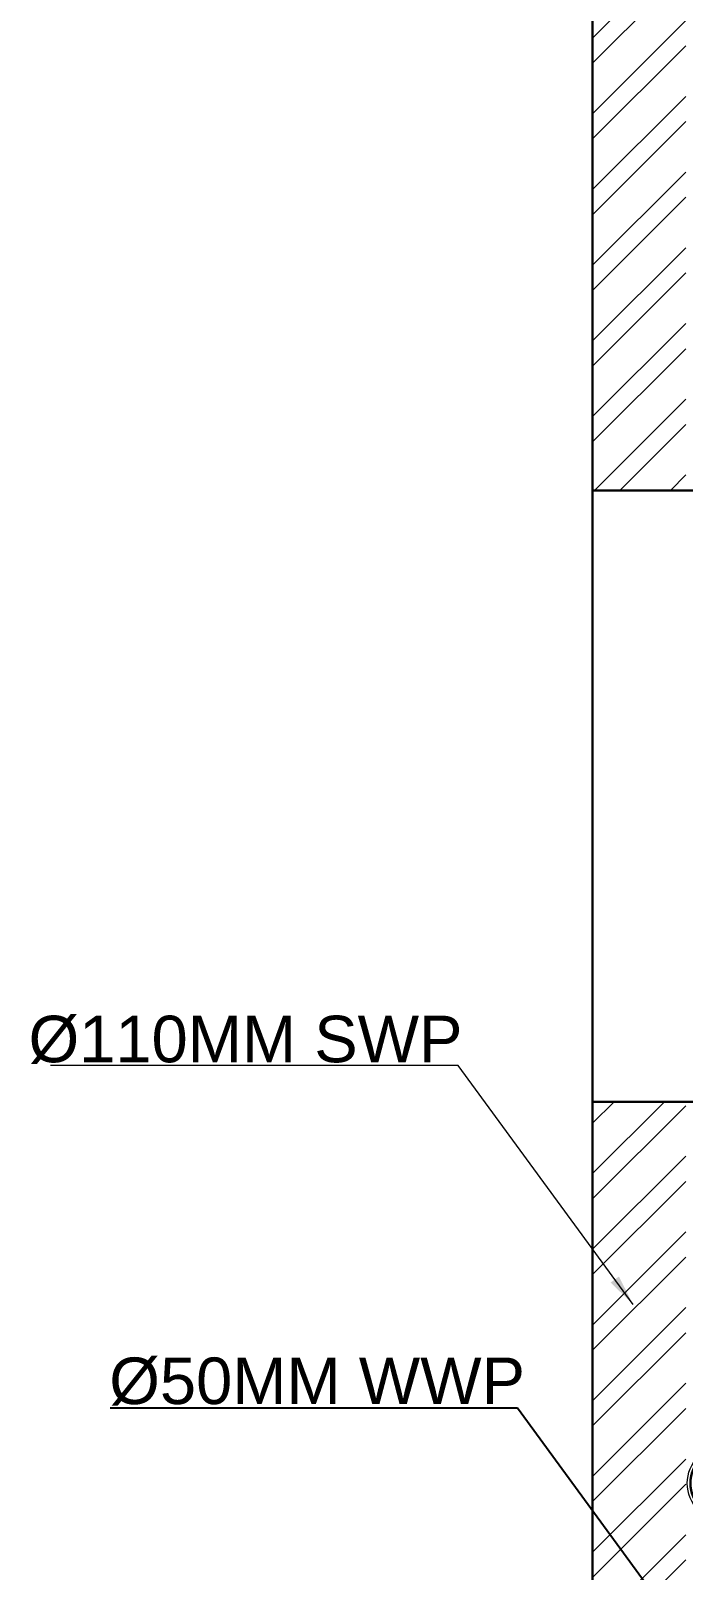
# Model space of a CAD drawing. Header units: millimetres. Extents: x 554 to 29966, y 4404 to 52986.
# Drawn here: x 16406 to 17456, y 12521 to 15001 of the extents above; entities that cross this region are included whole.
import ezdxf

# ---------------------------------------------------------------- set-up
doc = ezdxf.new("R2010")
doc.units = ezdxf.units.MM
doc.linetypes.add('DASHED2', pattern=[0.375, 0.25, -0.125])
for name, color, linetype, lineweight in [('PP-BEAM', 6, 'DASHED2', 30), ('PP-WALL', 7, 'Continuous', 30), ('SWP', 1, 'Continuous', 15), ('WALL HATCH', 8, 'Continuous', 0)]:
    doc.layers.add(name, color=color, linetype=linetype, lineweight=lineweight)
doc.layers.add('SH- WWP', color=92, linetype='Continuous')
doc.styles.add('_MAA_200', font='Arial Narrow.ttf', dxfattribs={"height": 100})
doc.styles.get("Standard").update_dxf_attribs({"font": 'arial.ttf'})
doc.dimstyles.new('COLUMN DIM PLAN', dxfattribs={"dimtxt": 100, "dimasz": 50, "dimexe": 0, "dimexo": 0, "dimgap": 30, "dimtad": 0, "dimdec": 0, "dimdsep": 46, "dimtxsty": '_MAA_200', "dimblk": 'ARCHTICK', "dimcen": 2.5, "dimdle": 50, "dimclrd": 256, "dimclre": 256, "dimclrt": 256, "dimadec": 0, "dimazin": 0, "dimtfac": 1, "dimtdec": 0, "dimtmove": 1, "dimatfit": 3, "dimfxl": 1, "dimlwd": -1, "dimlwe": -1, "dimarcsym": 0})
pattern_1 = [(45, (-2728487.74, 3305291.59), (-60.9879599, 60.9879599), []), (45, (-2728447.08, 3305291.59), (-60.9879599, 60.9879599), [])]

# ---------------------------------------------------------------- blocks, each defined once
blk = doc.blocks.new('_ArchTick')
at = {"color": 0, "linetype": 'ByBlock', "const_width": 0.15}
blk.add_lwpolyline([(-0.5, -0.5), (0.5, 0.5)], dxfattribs=at)
blk = doc.blocks.new('PP-WC CONNECTOR BEND')
at = {"lineweight": 30}
h = blk.add_hatch(color=256, dxfattribs=at)
edge = h.paths.add_edge_path()
edge.add_ellipse((-583.9, 9774.5), major_axis=(19.4, 18.3), ratio=1, start_angle=96.3386, end_angle=173.6614, ccw=False)
edge.add_ellipse((-605.2, 9758.4), major_axis=(22.9, -24.2), ratio=1, start_angle=-45, end_angle=135, ccw=False)
edge.add_ellipse((-626.5, 9742.4), major_axis=(18.3, -19.4), ratio=1, start_angle=6.3386, end_angle=83.6614)
at = {"linetype": 'Continuous'}
for p, q in [((-541.6, 9795.9), (-589, 9795.9)), ((-538.2, 9799.3), (-541.6, 9795.9)), ((-538.2, 9799.3), (-504.1, 9799.3)), ((-504.1, 9717.5), (-504.1, 9799.3)), ((-541.6, 9720.9), (-589, 9720.9)), ((-538.2, 9717.5), (-541.6, 9720.9)), ((-538.2, 9717.5), (-504.1, 9717.5))]:
    blk.add_line(p, q, dxfattribs=at)
at = {"linetype": 'Continuous', "ltscale": 0.005}
for p, q in [((-541.6, 9792.5), (-582.7, 9792.5)), ((-538.2, 9795.9), (-541.6, 9792.5)), ((-541.6, 9724.3), (-541.6, 9792.5)), ((-538.2, 9795.9), (-504.1, 9795.9)), ((-538.2, 9720.9), (-538.2, 9795.9)), ((-541.6, 9724.3), (-582.7, 9724.3)), ((-538.2, 9720.9), (-541.6, 9724.3)), ((-538.2, 9720.9), (-504.1, 9720.9))]:
    blk.add_line(p, q, dxfattribs=at)
at = {"linetype": 'Continuous'}
blk.add_circle((-605.3, 9758.4), 40.9, dxfattribs=at)
at = {"linetype": 'Continuous', "ltscale": 0.005}
blk.add_circle((-605.3, 9758.4), 37.5, dxfattribs=at)
at = {"lineweight": 30}
for radius in [37.5, 33.3]:
    blk.add_circle((-605.2, 9758.4), radius, dxfattribs=at)
blk.add_arc((-626.5, 9742.4), 26.7, 319.7119, 37.0347, dxfattribs=at)

msp = doc.modelspace()

# ---------------------------------------------------------------- hatches: boundary and pattern name
at = {"layer": 'WALL HATCH'}
h = msp.add_hatch(dxfattribs=at)
h.set_pattern_fill('ANSI32', color=256, scale=230, style=0)
h.set_pattern_definition(pattern_1)
h.paths.add_polyline_path([(17460.4, 15925.6), (17310.4, 15925.6), (17310.4, 14260.6), (17460.4, 14260.6)])
h = msp.add_hatch(dxfattribs=at)
h.set_pattern_fill('ANSI32', color=256, scale=230, style=0)
h.set_pattern_definition(pattern_1)
h.paths.add_polyline_path([(17460.4, 11610.6), (17310.4, 11610.6), (17310.4, 13275.6), (17460.4, 13275.6)])

# ---------------------------------------------------------------- linework, layer by layer
at = {"layer": 'PP-BEAM', "lineweight": 30, "ltscale": 3}
msp.add_line((17310.4, 10460.6), (17310.4, 17075.6), dxfattribs=at)
at = {"layer": 'PP-WALL', "ltscale": 0.6}
for p, q in [((17310.4, 16025.6), (17310.4, 14260.6)), ((17310.4, 14260.6), (17875.4, 14260.6)), ((17310.4, 13275.6), (17310.4, 11510.6)), ((17310.4, 13275.6), (17875.4, 13275.6))]:
    msp.add_line(p, q, dxfattribs=at)
at = {"layer": 'PP-WALL', "color": 5, "lineweight": 15, "ltscale": 0.6}
msp.add_line((17310.4, 14260.6), (17310.4, 13275.6), dxfattribs=at)
at = {"layer": 'WALL HATCH'}
msp.add_lwpolyline([(17310.4, 14260.6), (17310.4, 14260.6), (17310.4, 16025.6), (17310.4, 16025.6)], close=True, dxfattribs=at)

# ---------------------------------------------------------------- block references
at = {"layer": 'SWP', "linetype": 'Continuous', "xscale": 1.46666666668198, "yscale": 1.46666666668198, "zscale": 1.46666666668198, "rotation": 71.14922305490954}
msp.add_blockref('PP-WC CONNECTOR BEND', (31354.2, 8876.6), dxfattribs=at)

# ---------------------------------------------------------------- texts
at = {"layer": 'SH- WWP', "lineweight": 30, "char_height": 75, "width": 774.871, "attachment_point": 3}
for s, insert in [('\\pxqc;\\A1;\\fArial|b0|i0|c0|p34;\\C1;Ø110MM SWP', (17139, 13414.1)), ('\\pxqc;\\A1;\\fArial|b0|i0|c0|p34;\\C3;Ø50MM WWP', (17254.3, 12863.4))]:
    msp.add_mtext(s, dxfattribs=dict(at, insert=insert))

# ---------------------------------------------------------------- leaders
at = {"layer": 'SH- WWP', "lineweight": 30}
msp.add_leader([(17451.9, 12422.9), (17189.6, 12781.6), (16533.5, 12781.6)], dimstyle='COLUMN DIM PLAN', override={"dimgap": 30, "dimtad": 0, "dimfxl": 5, "dimarcsym": 2}, dxfattribs=at)
at = {"layer": 'SWP', "linetype": 'Continuous'}
msp.add_leader([(17375.6, 12948.7), (17093.9, 13333.9), (16437.8, 13333.9)], dimstyle='COLUMN DIM PLAN', override={"dimgap": 30, "dimtad": 0, "dimfxl": 5, "dimarcsym": 2}, dxfattribs=at)

doc.saveas('drawing.dxf')
